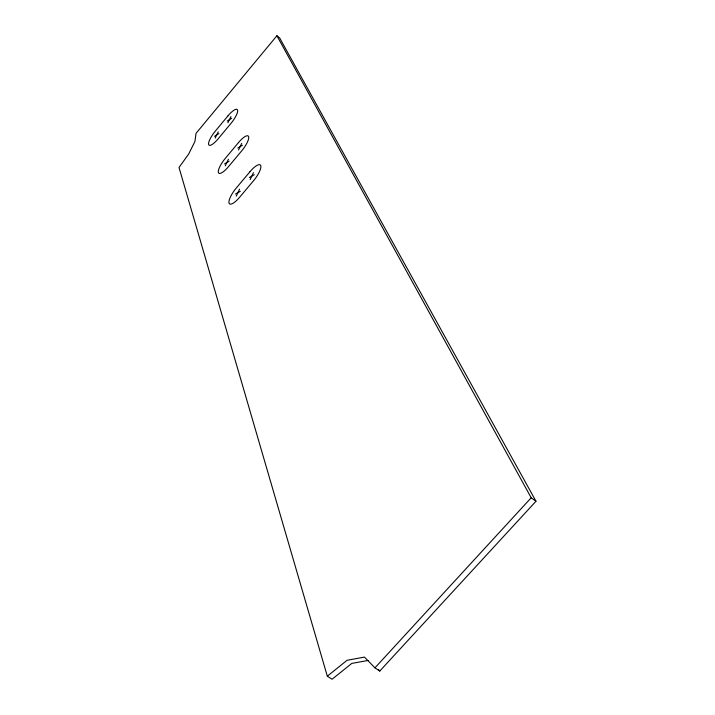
<?xml version="1.0" encoding="UTF-8"?>
<svg xmlns="http://www.w3.org/2000/svg" width="715" height="715" viewBox="0 0 715 715"><rect width="100%" height="100%" fill="white"/><g stroke="black" fill="none" stroke-linecap="round" stroke-linejoin="round"><path stroke-width="1.07" d="M250.17 179.59L253.45 172.646M236.245 196.16L239.543 189.18M238.542 149.935L241.697 143.366M225.243 165.835L228.425 159.239M227.888 122.801L230.936 116.563M215.179 138.075L218.245 131.828M327.318 676.184L347.043 660.294L364.462 657.094L374.946 667.846L379.799 671.028L535.982 501.251L279.628 37.904L276.911 35.75L196.035 133.356L194.945 141.436L188.715 153.966L179.018 167.489L327.318 676.184L332.073 679.25L351.798 663.404L368.171 660.437M374.946 667.846L531.191 497.783L276.911 35.75M227.2 121.05L231.633 118.297M214.536 136.297L218.906 133.598M237.791 148.041L242.456 145.261M224.537 163.887L229.14 161.17M249.356 177.508L254.281 174.71M235.467 194.024L240.329 191.298M531.191 497.783L535.982 501.251M378.298 669.481L379.799 671.028M227.924 115.937L215.313 131.113A12.79 3.504 -53 0 0 208.673 144.653A12.79 3.504 -53 0 0 218.138 138.826L230.918 123.472A12.825 3.512 -52.9 0 0 237.532 109.949A12.825 3.512 -52.9 0 0 227.924 115.937M238.497 142.571L225.305 158.364A13.353 3.816 -53.1 0 0 218.424 172.637A13.353 3.816 -53.1 0 0 228.389 166.765L241.759 150.785A13.388 3.834 -53 0 0 248.606 136.529A13.388 3.834 -53 0 0 238.497 142.571M250.036 171.645L236.218 188.099A13.969 4.174 -53.3 0 0 229.077 203.194A13.969 4.174 -53.3 0 0 239.596 197.295L253.611 180.645A14.005 4.192 -53.1 0 0 260.716 165.576A14.005 4.192 -53.1 0 0 250.036 171.645"/></g></svg>
